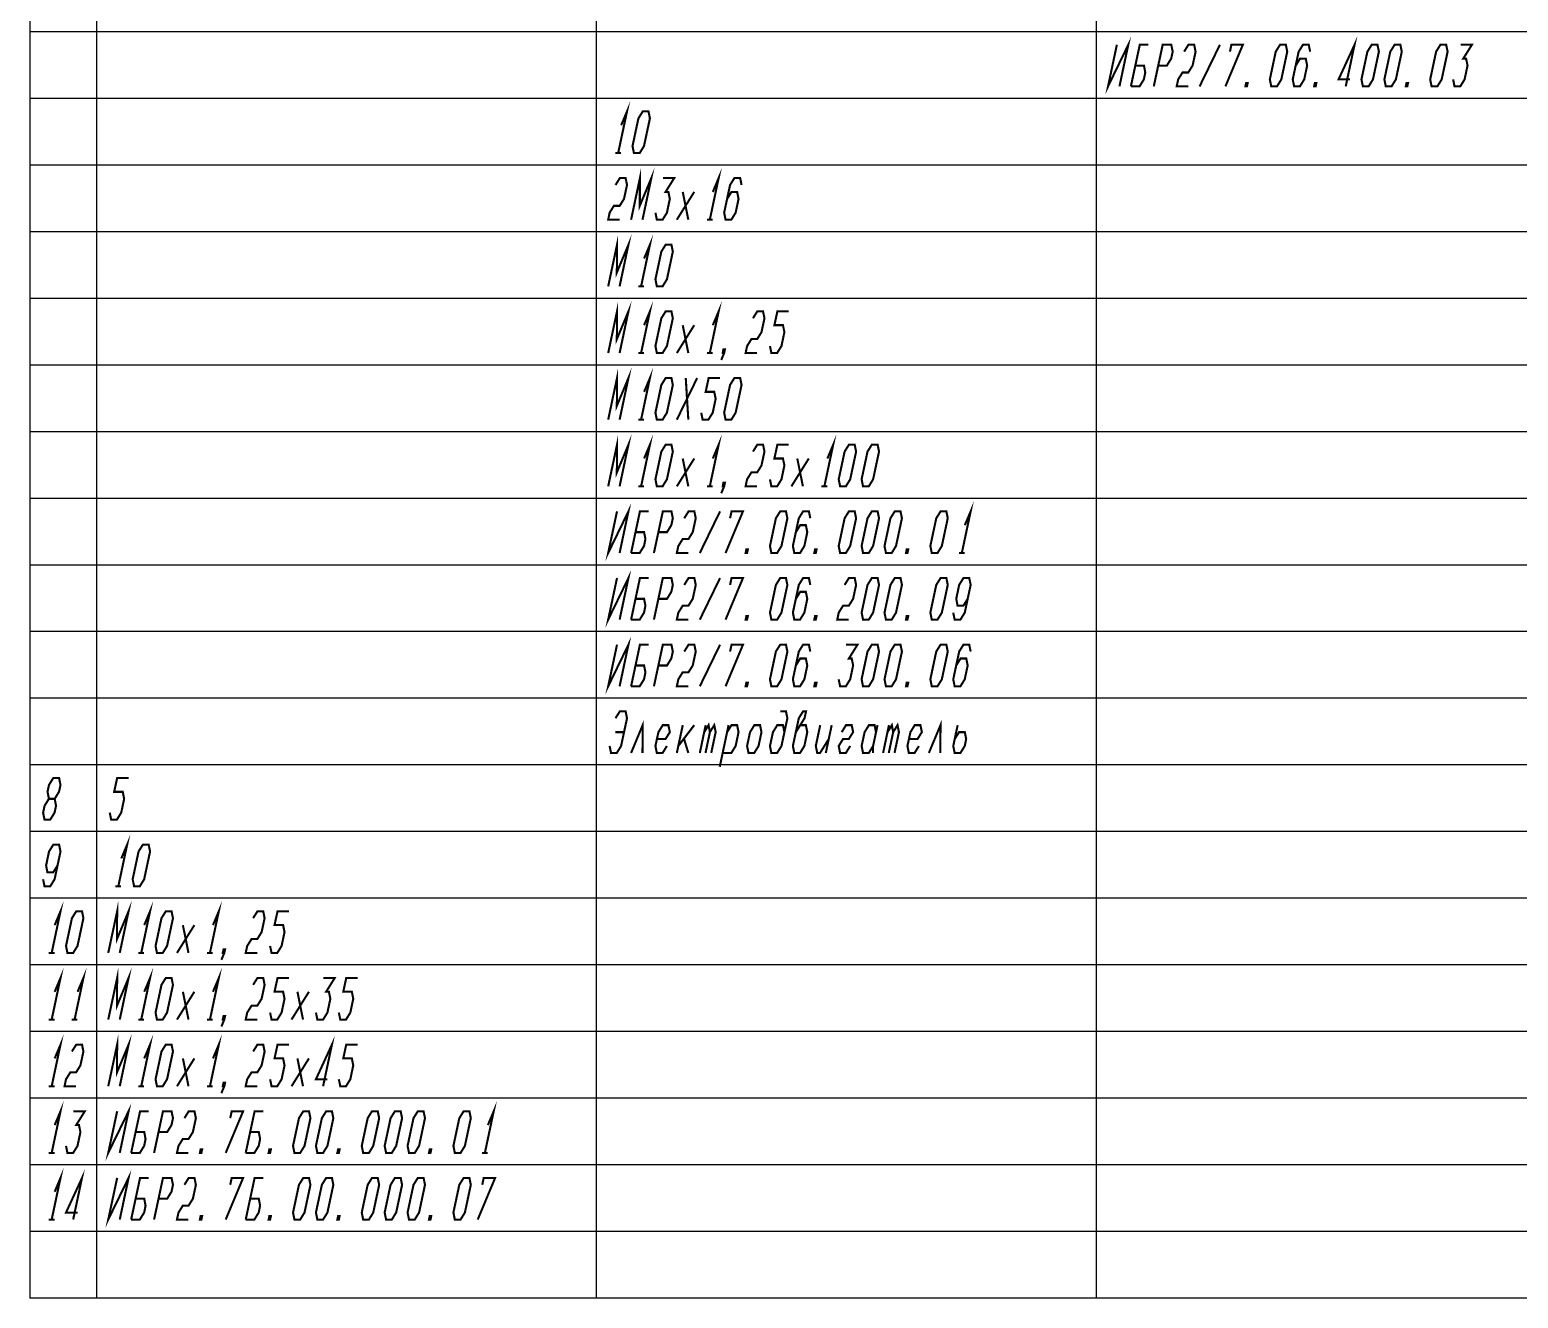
# Model space of a CAD drawing. Header units: millimetres. Extents: x -156 to 206, y -956 to 292.
# Drawn here: x -156 to 22.7, y -956 to -803.8 of the extents above; entities that cross this region are included whole.
import ezdxf

# ---------------------------------------------------------------- set-up
doc = ezdxf.new("R2010")
doc.units = ezdxf.units.MM
doc.header["$LTSCALE"] = 19.36
doc.layers.get('0').update_dxf_attribs({"linetype": 'CONTINUOUS'})

msp = doc.modelspace()

# ---------------------------------------------------------------- linework, layer by layer
at = {"color": 7, "linetype": 'CONTINUOUS'}
for p, q in [((-156, 292), (-156, -956)), ((-148, 292), (-148, -956)), ((-88, 292), (-88, -956)), ((-28, 268), (-28, -956)), ((205, -804), (-156, -804)), ((205, -812), (-156, -812)), ((205, -820), (-156, -820)), ((205, -828), (-156, -828)), ((205, -836), (-156, -836)), ((205, -844), (-156, -844)), ((205, -852), (-156, -852)), ((205, -860), (-156, -860)), ((205, -868), (-156, -868)), ((205, -876), (-156, -876)), ((205, -884), (-156, -884)), ((205, -892), (-156, -892)), ((205, -900), (-156, -900)), ((205, -908), (-156, -908)), ((205, -916), (-156, -916)), ((205, -924), (-156, -924)), ((205, -932), (-156, -932)), ((205, -940), (-156, -940)), ((205, -948), (-156, -948)), ((205, -956), (-156, -956))]:
    msp.add_line(p, q, dxfattribs=at)
at = {"color": 2, "linetype": 'CONTINUOUS', "const_width": 0.25}
for points in [[(-25.51, -805.56), (-26.57, -810.56), (-24.14, -805.56), (-25.2, -810.56)], [(-23.83, -810.56), (-22.76, -805.56), (-21.73, -805.56)], [(-21.08, -810.56), (-20.01, -805.56), (-18.98, -805.56), (-18.81, -806.39), (-18.99, -807.22), (-19.51, -808.06), (-20.54, -808.06)], [(-17.44, -806.39), (-16.92, -805.56), (-16.23, -805.56), (-16.06, -806.39), (-16.42, -808.06), (-16.94, -808.89), (-17.63, -808.89), (-18.15, -809.72), (-18.33, -810.56), (-16.95, -810.56)], [(-15.58, -810.56), (-13.14, -805.56)], [(-12.48, -810.56), (-10.39, -805.56), (-11.76, -805.56), (-11.94, -806.39)], [(-6.98, -810.56), (-7.15, -809.72), (-6.44, -806.39), (-5.92, -805.56), (-5.23, -805.56), (-5.06, -806.39), (-5.77, -809.72), (-6.29, -810.56), (-6.98, -810.56)], [(-2.31, -806.39), (-2.48, -805.56), (-3.17, -805.56), (-3.69, -806.39), (-4.4, -809.72), (-4.23, -810.56), (-3.54, -810.56), (-3.02, -809.72), (-2.67, -808.06), (-2.84, -807.22), (-3.52, -807.22), (-4.04, -808.06)], [(1.96, -810.56), (3.02, -805.56), (1.1, -809.72), (2.48, -809.72)], [(4.02, -810.56), (3.85, -809.72), (4.56, -806.39), (5.08, -805.56), (5.77, -805.56), (5.94, -806.39), (5.23, -809.72), (4.71, -810.56), (4.02, -810.56)], [(6.77, -810.56), (6.6, -809.72), (7.31, -806.39), (7.83, -805.56), (8.52, -805.56), (8.69, -806.39), (7.98, -809.72), (7.46, -810.56), (6.77, -810.56)], [(12.27, -810.56), (12.1, -809.72), (12.81, -806.39), (13.33, -805.56), (14.02, -805.56), (14.19, -806.39), (13.48, -809.72), (12.96, -810.56), (12.27, -810.56)], [(15.74, -805.56), (17.11, -805.56), (16.07, -807.22), (16.41, -807.22), (16.58, -808.06), (16.23, -809.72), (15.71, -810.56), (15.02, -810.56), (14.85, -809.72)], [(-23.83, -810.56), (-22.79, -810.56), (-22.27, -809.72), (-22.1, -808.89), (-22.26, -808.06), (-23.29, -808.06)], [(-9.9, -810.56), (-10.08, -810.56), (-9.99, -810.14), (-9.81, -810.14), (-9.9, -810.56)], [(-1.65, -810.56), (-1.83, -810.56), (-1.74, -810.14), (-1.56, -810.14), (-1.65, -810.56)], [(9.35, -810.56), (9.17, -810.56), (9.26, -810.14), (9.44, -810.14), (9.35, -810.56)], [(-85.01, -815.22), (-84.31, -813.56), (-85.37, -818.56)], [(-83.48, -818.56), (-83.65, -817.72), (-82.94, -814.39), (-82.42, -813.56), (-81.73, -813.56), (-81.56, -814.39), (-82.27, -817.72), (-82.79, -818.56), (-83.48, -818.56)], [(-85.72, -818.56), (-85.03, -818.56)], [(-85.69, -822.39), (-85.17, -821.56), (-84.48, -821.56), (-84.31, -822.39), (-84.67, -824.06), (-85.19, -824.89), (-85.88, -824.89), (-86.4, -825.72), (-86.57, -826.56), (-85.2, -826.56)], [(-83.82, -826.56), (-82.76, -821.56), (-82.78, -824.89), (-81.39, -821.56), (-82.45, -826.56)], [(-80.01, -821.56), (-78.64, -821.56), (-79.68, -823.22), (-79.34, -823.22), (-79.17, -824.06), (-79.52, -825.72), (-80.04, -826.56), (-80.73, -826.56), (-80.9, -825.72)], [(-74.01, -823.22), (-73.31, -821.56), (-74.37, -826.56)], [(-70.56, -822.39), (-70.73, -821.56), (-71.42, -821.56), (-71.94, -822.39), (-72.65, -825.72), (-72.48, -826.56), (-71.79, -826.56), (-71.27, -825.72), (-70.92, -824.06), (-71.09, -823.22), (-71.77, -823.22), (-72.29, -824.06)], [(-78.33, -826.56), (-76.24, -823.22)], [(-77.62, -823.22), (-76.95, -826.56)], [(-74.72, -826.56), (-74.03, -826.56)], [(-86.57, -834.56), (-85.51, -829.56), (-85.53, -832.89), (-84.14, -829.56), (-85.2, -834.56)], [(-82.26, -831.22), (-81.56, -829.56), (-82.62, -834.56)], [(-80.73, -834.56), (-80.9, -833.72), (-80.19, -830.39), (-79.67, -829.56), (-78.98, -829.56), (-78.81, -830.39), (-79.52, -833.72), (-80.04, -834.56), (-80.73, -834.56)], [(-82.97, -834.56), (-82.28, -834.56)], [(-86.57, -842.56), (-85.51, -837.56), (-85.53, -840.89), (-84.14, -837.56), (-85.2, -842.56)], [(-82.26, -839.22), (-81.56, -837.56), (-82.62, -842.56)], [(-80.73, -842.56), (-80.9, -841.72), (-80.19, -838.39), (-79.67, -837.56), (-78.98, -837.56), (-78.81, -838.39), (-79.52, -841.72), (-80.04, -842.56), (-80.73, -842.56)], [(-74.01, -839.22), (-73.31, -837.56), (-74.37, -842.56)], [(-69.19, -838.39), (-68.67, -837.56), (-67.98, -837.56), (-67.81, -838.39), (-68.17, -840.06), (-68.69, -840.89), (-69.38, -840.89), (-69.9, -841.72), (-70.07, -842.56), (-68.7, -842.56)], [(-67.15, -841.72), (-66.98, -842.56), (-66.29, -842.56), (-65.77, -841.72), (-65.42, -840.06), (-65.59, -839.22), (-66.62, -839.22), (-66.26, -837.56), (-64.89, -837.56)], [(-78.33, -842.56), (-76.24, -839.22)], [(-77.62, -839.22), (-76.95, -842.56)], [(-82.97, -842.56), (-82.28, -842.56)], [(-74.72, -842.56), (-74.03, -842.56)], [(-72.65, -842.56), (-72.82, -842.56), (-72.74, -842.14), (-72.56, -842.14), (-72.65, -842.56), (-73, -843.39)], [(-86.57, -850.56), (-85.51, -845.56), (-85.53, -848.89), (-84.14, -845.56), (-85.2, -850.56)], [(-82.26, -847.22), (-81.56, -845.56), (-82.62, -850.56)], [(-80.73, -850.56), (-80.9, -849.72), (-80.19, -846.39), (-79.67, -845.56), (-78.98, -845.56), (-78.81, -846.39), (-79.52, -849.72), (-80.04, -850.56), (-80.73, -850.56)], [(-78.33, -850.56), (-75.89, -845.56)], [(-77.26, -845.56), (-76.95, -850.56)], [(-75.4, -849.72), (-75.23, -850.56), (-74.54, -850.56), (-74.02, -849.72), (-73.67, -848.06), (-73.84, -847.22), (-74.87, -847.22), (-74.51, -845.56), (-73.14, -845.56)], [(-72.48, -850.56), (-72.65, -849.72), (-71.94, -846.39), (-71.42, -845.56), (-70.73, -845.56), (-70.56, -846.39), (-71.27, -849.72), (-71.79, -850.56), (-72.48, -850.56)], [(-82.97, -850.56), (-82.28, -850.56)], [(-86.57, -858.56), (-85.51, -853.56), (-85.53, -856.89), (-84.14, -853.56), (-85.2, -858.56)], [(-82.26, -855.22), (-81.56, -853.56), (-82.62, -858.56)], [(-80.73, -858.56), (-80.9, -857.72), (-80.19, -854.39), (-79.67, -853.56), (-78.98, -853.56), (-78.81, -854.39), (-79.52, -857.72), (-80.04, -858.56), (-80.73, -858.56)], [(-74.01, -855.22), (-73.31, -853.56), (-74.37, -858.56)], [(-69.19, -854.39), (-68.67, -853.56), (-67.98, -853.56), (-67.81, -854.39), (-68.17, -856.06), (-68.69, -856.89), (-69.38, -856.89), (-69.9, -857.72), (-70.07, -858.56), (-68.7, -858.56)], [(-67.15, -857.72), (-66.98, -858.56), (-66.29, -858.56), (-65.77, -857.72), (-65.42, -856.06), (-65.59, -855.22), (-66.62, -855.22), (-66.26, -853.56), (-64.89, -853.56)], [(-60.26, -855.22), (-59.56, -853.56), (-60.62, -858.56)], [(-58.73, -858.56), (-58.9, -857.72), (-58.19, -854.39), (-57.67, -853.56), (-56.98, -853.56), (-56.81, -854.39), (-57.52, -857.72), (-58.04, -858.56), (-58.73, -858.56)], [(-55.98, -858.56), (-56.15, -857.72), (-55.44, -854.39), (-54.92, -853.56), (-54.23, -853.56), (-54.06, -854.39), (-54.77, -857.72), (-55.29, -858.56), (-55.98, -858.56)], [(-78.33, -858.56), (-76.24, -855.22)], [(-77.62, -855.22), (-76.95, -858.56)], [(-64.58, -858.56), (-62.49, -855.22)], [(-63.87, -855.22), (-63.2, -858.56)], [(-82.97, -858.56), (-82.28, -858.56)], [(-74.72, -858.56), (-74.03, -858.56)], [(-72.65, -858.56), (-72.82, -858.56), (-72.74, -858.14), (-72.56, -858.14), (-72.65, -858.56), (-73, -859.39)], [(-60.97, -858.56), (-60.28, -858.56)], [(-85.51, -861.56), (-86.57, -866.56), (-84.14, -861.56), (-85.2, -866.56)], [(-43.76, -863.22), (-43.06, -861.56), (-44.12, -866.56)], [(-83.82, -866.56), (-82.76, -861.56), (-81.73, -861.56)], [(-81.08, -866.56), (-80.01, -861.56), (-78.98, -861.56), (-78.81, -862.39), (-78.99, -863.22), (-79.51, -864.06), (-80.54, -864.06)], [(-77.44, -862.39), (-76.92, -861.56), (-76.23, -861.56), (-76.06, -862.39), (-76.42, -864.06), (-76.94, -864.89), (-77.63, -864.89), (-78.15, -865.72), (-78.33, -866.56), (-76.95, -866.56)], [(-75.57, -866.56), (-73.14, -861.56)], [(-72.48, -866.56), (-70.39, -861.56), (-71.76, -861.56), (-71.94, -862.39)], [(-66.98, -866.56), (-67.15, -865.72), (-66.44, -862.39), (-65.92, -861.56), (-65.23, -861.56), (-65.06, -862.39), (-65.77, -865.72), (-66.29, -866.56), (-66.98, -866.56)], [(-62.31, -862.39), (-62.48, -861.56), (-63.17, -861.56), (-63.69, -862.39), (-64.4, -865.72), (-64.23, -866.56), (-63.54, -866.56), (-63.02, -865.72), (-62.67, -864.06), (-62.84, -863.22), (-63.52, -863.22), (-64.04, -864.06)], [(-58.73, -866.56), (-58.9, -865.72), (-58.19, -862.39), (-57.67, -861.56), (-56.98, -861.56), (-56.81, -862.39), (-57.52, -865.72), (-58.04, -866.56), (-58.73, -866.56)], [(-55.98, -866.56), (-56.15, -865.72), (-55.44, -862.39), (-54.92, -861.56), (-54.23, -861.56), (-54.06, -862.39), (-54.77, -865.72), (-55.29, -866.56), (-55.98, -866.56)], [(-53.23, -866.56), (-53.4, -865.72), (-52.69, -862.39), (-52.17, -861.56), (-51.48, -861.56), (-51.31, -862.39), (-52.02, -865.72), (-52.54, -866.56), (-53.23, -866.56)], [(-47.73, -866.56), (-47.9, -865.72), (-47.19, -862.39), (-46.67, -861.56), (-45.98, -861.56), (-45.81, -862.39), (-46.52, -865.72), (-47.04, -866.56), (-47.73, -866.56)], [(-83.82, -866.56), (-82.79, -866.56), (-82.27, -865.72), (-82.1, -864.89), (-82.26, -864.06), (-83.29, -864.06)], [(-69.9, -866.56), (-70.07, -866.56), (-69.99, -866.14), (-69.81, -866.14), (-69.9, -866.56)], [(-61.65, -866.56), (-61.83, -866.56), (-61.74, -866.14), (-61.56, -866.14), (-61.65, -866.56)], [(-50.65, -866.56), (-50.82, -866.56), (-50.74, -866.14), (-50.56, -866.14), (-50.65, -866.56)], [(-44.47, -866.56), (-43.78, -866.56)], [(-85.51, -869.56), (-86.57, -874.56), (-84.14, -869.56), (-85.2, -874.56)], [(-83.82, -874.56), (-82.76, -869.56), (-81.73, -869.56)], [(-81.08, -874.56), (-80.01, -869.56), (-78.98, -869.56), (-78.81, -870.39), (-78.99, -871.22), (-79.51, -872.06), (-80.54, -872.06)], [(-77.44, -870.39), (-76.92, -869.56), (-76.23, -869.56), (-76.06, -870.39), (-76.42, -872.06), (-76.94, -872.89), (-77.63, -872.89), (-78.15, -873.72), (-78.33, -874.56), (-76.95, -874.56)], [(-75.57, -874.56), (-73.14, -869.56)], [(-72.48, -874.56), (-70.39, -869.56), (-71.76, -869.56), (-71.94, -870.39)], [(-66.98, -874.56), (-67.15, -873.72), (-66.44, -870.39), (-65.92, -869.56), (-65.23, -869.56), (-65.06, -870.39), (-65.77, -873.72), (-66.29, -874.56), (-66.98, -874.56)], [(-62.31, -870.39), (-62.48, -869.56), (-63.17, -869.56), (-63.69, -870.39), (-64.4, -873.72), (-64.23, -874.56), (-63.54, -874.56), (-63.02, -873.72), (-62.67, -872.06), (-62.84, -871.22), (-63.52, -871.22), (-64.04, -872.06)], [(-58.19, -870.39), (-57.67, -869.56), (-56.98, -869.56), (-56.81, -870.39), (-57.17, -872.06), (-57.69, -872.89), (-58.38, -872.89), (-58.9, -873.72), (-59.07, -874.56), (-57.7, -874.56)], [(-55.98, -874.56), (-56.15, -873.72), (-55.44, -870.39), (-54.92, -869.56), (-54.23, -869.56), (-54.06, -870.39), (-54.77, -873.72), (-55.29, -874.56), (-55.98, -874.56)], [(-53.23, -874.56), (-53.4, -873.72), (-52.69, -870.39), (-52.17, -869.56), (-51.48, -869.56), (-51.31, -870.39), (-52.02, -873.72), (-52.54, -874.56), (-53.23, -874.56)], [(-47.73, -874.56), (-47.9, -873.72), (-47.19, -870.39), (-46.67, -869.56), (-45.98, -869.56), (-45.81, -870.39), (-46.52, -873.72), (-47.04, -874.56), (-47.73, -874.56)], [(-45.15, -873.72), (-44.98, -874.56), (-44.29, -874.56), (-43.77, -873.72), (-43.06, -870.39), (-43.23, -869.56), (-43.92, -869.56), (-44.44, -870.39), (-44.79, -872.06), (-44.63, -872.89), (-43.94, -872.89), (-43.42, -872.06)], [(-83.82, -874.56), (-82.79, -874.56), (-82.27, -873.72), (-82.1, -872.89), (-82.26, -872.06), (-83.29, -872.06)], [(-69.9, -874.56), (-70.07, -874.56), (-69.99, -874.14), (-69.81, -874.14), (-69.9, -874.56)], [(-61.65, -874.56), (-61.83, -874.56), (-61.74, -874.14), (-61.56, -874.14), (-61.65, -874.56)], [(-50.65, -874.56), (-50.82, -874.56), (-50.74, -874.14), (-50.56, -874.14), (-50.65, -874.56)], [(-85.51, -877.56), (-86.57, -882.56), (-84.14, -877.56), (-85.2, -882.56)], [(-83.82, -882.56), (-82.76, -877.56), (-81.73, -877.56)], [(-81.08, -882.56), (-80.01, -877.56), (-78.98, -877.56), (-78.81, -878.39), (-78.99, -879.22), (-79.51, -880.06), (-80.54, -880.06)], [(-77.44, -878.39), (-76.92, -877.56), (-76.23, -877.56), (-76.06, -878.39), (-76.42, -880.06), (-76.94, -880.89), (-77.63, -880.89), (-78.15, -881.72), (-78.33, -882.56), (-76.95, -882.56)], [(-75.57, -882.56), (-73.14, -877.56)], [(-72.48, -882.56), (-70.39, -877.56), (-71.76, -877.56), (-71.94, -878.39)], [(-66.98, -882.56), (-67.15, -881.72), (-66.44, -878.39), (-65.92, -877.56), (-65.23, -877.56), (-65.06, -878.39), (-65.77, -881.72), (-66.29, -882.56), (-66.98, -882.56)], [(-62.31, -878.39), (-62.48, -877.56), (-63.17, -877.56), (-63.69, -878.39), (-64.4, -881.72), (-64.23, -882.56), (-63.54, -882.56), (-63.02, -881.72), (-62.67, -880.06), (-62.84, -879.22), (-63.52, -879.22), (-64.04, -880.06)], [(-58.01, -877.56), (-56.64, -877.56), (-57.68, -879.22), (-57.34, -879.22), (-57.17, -880.06), (-57.52, -881.72), (-58.04, -882.56), (-58.73, -882.56), (-58.9, -881.72)], [(-55.98, -882.56), (-56.15, -881.72), (-55.44, -878.39), (-54.92, -877.56), (-54.23, -877.56), (-54.06, -878.39), (-54.77, -881.72), (-55.29, -882.56), (-55.98, -882.56)], [(-53.23, -882.56), (-53.4, -881.72), (-52.69, -878.39), (-52.17, -877.56), (-51.48, -877.56), (-51.31, -878.39), (-52.02, -881.72), (-52.54, -882.56), (-53.23, -882.56)], [(-47.73, -882.56), (-47.9, -881.72), (-47.19, -878.39), (-46.67, -877.56), (-45.98, -877.56), (-45.81, -878.39), (-46.52, -881.72), (-47.04, -882.56), (-47.73, -882.56)], [(-43.06, -878.39), (-43.23, -877.56), (-43.92, -877.56), (-44.44, -878.39), (-45.15, -881.72), (-44.98, -882.56), (-44.29, -882.56), (-43.77, -881.72), (-43.42, -880.06), (-43.59, -879.22), (-44.27, -879.22), (-44.79, -880.06)], [(-83.82, -882.56), (-82.79, -882.56), (-82.27, -881.72), (-82.1, -880.89), (-82.26, -880.06), (-83.29, -880.06)], [(-69.9, -882.56), (-70.07, -882.56), (-69.99, -882.14), (-69.81, -882.14), (-69.9, -882.56)], [(-61.65, -882.56), (-61.83, -882.56), (-61.74, -882.14), (-61.56, -882.14), (-61.65, -882.56)], [(-50.65, -882.56), (-50.82, -882.56), (-50.74, -882.14), (-50.56, -882.14), (-50.65, -882.56)], [(-86.4, -889.72), (-86.23, -890.56), (-85.54, -890.56), (-85.02, -889.72), (-84.31, -886.39), (-84.48, -885.56), (-85.17, -885.56), (-85.69, -886.39)], [(-65.42, -888.06), (-65.59, -887.22), (-66.27, -887.22), (-66.79, -888.06), (-67.15, -889.72), (-66.98, -890.56), (-66.29, -890.56), (-65.77, -889.72), (-65.06, -886.39), (-65.23, -885.56), (-65.92, -885.56)], [(-64.04, -888.06), (-63, -886.39), (-62.82, -885.56), (-63.17, -885.56), (-63.69, -886.39), (-64.4, -889.72), (-64.23, -890.56), (-63.54, -890.56), (-63.02, -889.72), (-62.67, -888.06), (-62.84, -887.22), (-63.52, -887.22)], [(-85.7, -888.06), (-84.67, -888.06)], [(-83.82, -890.56), (-82.43, -887.22), (-82.45, -890.56)], [(-80.72, -888.89), (-79.69, -888.89), (-79.17, -888.06), (-79.34, -887.22), (-80.02, -887.22), (-80.54, -888.06), (-80.9, -889.72), (-80.73, -890.56), (-80.04, -890.56), (-79.52, -889.72)], [(-77.62, -887.22), (-78.33, -890.56)], [(-78.15, -889.72), (-76.24, -887.22)], [(-75.57, -890.56), (-74.87, -887.22)], [(-75.04, -888.06), (-74.52, -887.22), (-74.36, -888.06), (-74.89, -890.56)], [(-74.36, -888.06), (-73.84, -887.22), (-73.67, -888.06), (-74.2, -890.56)], [(-73.18, -892.22), (-72.12, -887.22)], [(-72.82, -890.56), (-71.79, -890.56), (-71.27, -889.72), (-70.92, -888.06), (-71.09, -887.22), (-71.77, -887.22), (-72.29, -888.06)], [(-69.9, -889.72), (-69.73, -890.56), (-69.04, -890.56), (-68.52, -889.72), (-68.17, -888.06), (-68.34, -887.22), (-69.02, -887.22), (-69.54, -888.06), (-69.9, -889.72)], [(-61.12, -887.22), (-61.65, -889.72), (-61.48, -890.56), (-61.14, -890.56), (-60.1, -888.89)], [(-59.74, -887.22), (-60.45, -890.56)], [(-58.54, -888.06), (-58.02, -887.22), (-57.34, -887.22), (-57.17, -888.06), (-57.69, -888.89), (-58.38, -888.89), (-58.9, -889.72), (-58.73, -890.56), (-58.04, -890.56), (-57.52, -889.72)], [(-54.42, -888.06), (-54.59, -887.22), (-55.27, -887.22), (-55.79, -888.06), (-56.15, -889.72), (-55.98, -890.56), (-55.29, -890.56), (-54.77, -889.72)], [(-54.24, -887.22), (-54.77, -889.72), (-54.78, -890.56)], [(-53.57, -890.56), (-52.87, -887.22)], [(-53.04, -888.06), (-52.52, -887.22), (-52.36, -888.06), (-52.89, -890.56)], [(-52.36, -888.06), (-51.84, -887.22), (-51.67, -888.06), (-52.2, -890.56)], [(-50.47, -888.89), (-49.44, -888.89), (-48.92, -888.06), (-49.09, -887.22), (-49.77, -887.22), (-50.29, -888.06), (-50.65, -889.72), (-50.48, -890.56), (-49.79, -890.56), (-49.27, -889.72)], [(-48.08, -890.56), (-46.68, -887.22), (-46.7, -890.56)], [(-44.62, -887.22), (-45.15, -889.72), (-44.98, -890.56), (-44.29, -890.56), (-43.77, -889.72), (-43.6, -888.89), (-43.76, -888.06), (-44.45, -888.06), (-44.97, -888.89)], [(-77.46, -888.89), (-76.95, -890.56)], [(-153.01, -896.06), (-152.49, -895.22), (-152.31, -894.39), (-152.48, -893.56), (-153.17, -893.56), (-153.69, -894.39), (-153.87, -895.22), (-153.7, -896.06)], [(-146.4, -897.72), (-146.23, -898.56), (-145.54, -898.56), (-145.02, -897.72), (-144.67, -896.06), (-144.84, -895.22), (-145.87, -895.22), (-145.51, -893.56), (-144.14, -893.56)], [(-154.23, -898.56), (-153.54, -898.56), (-153.02, -897.72), (-152.85, -896.89), (-153.01, -896.06), (-153.7, -896.06), (-154.22, -896.89), (-154.4, -897.72), (-154.23, -898.56)], [(-145.01, -903.22), (-144.31, -901.56), (-145.37, -906.56)], [(-154.4, -905.72), (-154.23, -906.56), (-153.54, -906.56), (-153.02, -905.72), (-152.31, -902.39), (-152.48, -901.56), (-153.17, -901.56), (-153.69, -902.39), (-154.04, -904.06), (-153.88, -904.89), (-153.19, -904.89), (-152.67, -904.06)], [(-143.48, -906.56), (-143.65, -905.72), (-142.94, -902.39), (-142.42, -901.56), (-141.73, -901.56), (-141.56, -902.39), (-142.27, -905.72), (-142.79, -906.56), (-143.48, -906.56)], [(-145.72, -906.56), (-145.03, -906.56)], [(-153.01, -911.22), (-152.31, -909.56), (-153.37, -914.56)], [(-146.58, -914.56), (-145.51, -909.56), (-145.53, -912.89), (-144.14, -909.56), (-145.2, -914.56)], [(-142.26, -911.22), (-141.56, -909.56), (-142.62, -914.56)], [(-134.01, -911.22), (-133.31, -909.56), (-134.37, -914.56)], [(-151.48, -914.56), (-151.65, -913.72), (-150.94, -910.39), (-150.42, -909.56), (-149.73, -909.56), (-149.56, -910.39), (-150.27, -913.72), (-150.79, -914.56), (-151.48, -914.56)], [(-140.73, -914.56), (-140.9, -913.72), (-140.19, -910.39), (-139.67, -909.56), (-138.98, -909.56), (-138.81, -910.39), (-139.52, -913.72), (-140.04, -914.56), (-140.73, -914.56)], [(-138.33, -914.56), (-136.24, -911.22)], [(-137.62, -911.22), (-136.95, -914.56)], [(-129.19, -910.39), (-128.67, -909.56), (-127.98, -909.56), (-127.81, -910.39), (-128.17, -912.06), (-128.69, -912.89), (-129.38, -912.89), (-129.9, -913.72), (-130.08, -914.56), (-128.7, -914.56)], [(-127.15, -913.72), (-126.98, -914.56), (-126.29, -914.56), (-125.77, -913.72), (-125.42, -912.06), (-125.59, -911.22), (-126.62, -911.22), (-126.26, -909.56), (-124.89, -909.56)], [(-153.72, -914.56), (-153.03, -914.56)], [(-142.97, -914.56), (-142.28, -914.56)], [(-134.72, -914.56), (-134.03, -914.56)], [(-132.65, -914.56), (-132.83, -914.56), (-132.74, -914.14), (-132.56, -914.14), (-132.65, -914.56), (-133, -915.39)], [(-153.01, -919.22), (-152.31, -917.56), (-153.37, -922.56)], [(-150.26, -919.22), (-149.56, -917.56), (-150.62, -922.56)], [(-146.58, -922.56), (-145.51, -917.56), (-145.53, -920.89), (-144.14, -917.56), (-145.2, -922.56)], [(-142.26, -919.22), (-141.56, -917.56), (-142.62, -922.56)], [(-134.01, -919.22), (-133.31, -917.56), (-134.37, -922.56)], [(-140.73, -922.56), (-140.9, -921.72), (-140.19, -918.39), (-139.67, -917.56), (-138.98, -917.56), (-138.81, -918.39), (-139.52, -921.72), (-140.04, -922.56), (-140.73, -922.56)], [(-129.19, -918.39), (-128.67, -917.56), (-127.98, -917.56), (-127.81, -918.39), (-128.17, -920.06), (-128.69, -920.89), (-129.38, -920.89), (-129.9, -921.72), (-130.08, -922.56), (-128.7, -922.56)], [(-127.15, -921.72), (-126.98, -922.56), (-126.29, -922.56), (-125.77, -921.72), (-125.42, -920.06), (-125.59, -919.22), (-126.62, -919.22), (-126.26, -917.56), (-124.89, -917.56)], [(-120.76, -917.56), (-119.39, -917.56), (-120.43, -919.22), (-120.09, -919.22), (-119.92, -920.06), (-120.27, -921.72), (-120.79, -922.56), (-121.48, -922.56), (-121.65, -921.72)], [(-118.9, -921.72), (-118.73, -922.56), (-118.04, -922.56), (-117.52, -921.72), (-117.17, -920.06), (-117.34, -919.22), (-118.37, -919.22), (-118.01, -917.56), (-116.64, -917.56)], [(-138.33, -922.56), (-136.24, -919.22)], [(-137.62, -919.22), (-136.95, -922.56)], [(-124.58, -922.56), (-122.49, -919.22)], [(-123.87, -919.22), (-123.2, -922.56)], [(-153.72, -922.56), (-153.03, -922.56)], [(-150.97, -922.56), (-150.28, -922.56)], [(-142.97, -922.56), (-142.28, -922.56)], [(-134.72, -922.56), (-134.03, -922.56)], [(-132.65, -922.56), (-132.83, -922.56), (-132.74, -922.14), (-132.56, -922.14), (-132.65, -922.56), (-133, -923.39)], [(-153.01, -927.22), (-152.31, -925.56), (-153.37, -930.56)], [(-150.94, -926.39), (-150.42, -925.56), (-149.73, -925.56), (-149.56, -926.39), (-149.92, -928.06), (-150.44, -928.89), (-151.13, -928.89), (-151.65, -929.72), (-151.82, -930.56), (-150.45, -930.56)], [(-146.58, -930.56), (-145.51, -925.56), (-145.53, -928.89), (-144.14, -925.56), (-145.2, -930.56)], [(-142.26, -927.22), (-141.56, -925.56), (-142.62, -930.56)], [(-140.73, -930.56), (-140.9, -929.72), (-140.19, -926.39), (-139.67, -925.56), (-138.98, -925.56), (-138.81, -926.39), (-139.52, -929.72), (-140.04, -930.56), (-140.73, -930.56)], [(-134.01, -927.22), (-133.31, -925.56), (-134.37, -930.56)], [(-129.19, -926.39), (-128.67, -925.56), (-127.98, -925.56), (-127.81, -926.39), (-128.17, -928.06), (-128.69, -928.89), (-129.38, -928.89), (-129.9, -929.72), (-130.08, -930.56), (-128.7, -930.56)], [(-127.15, -929.72), (-126.98, -930.56), (-126.29, -930.56), (-125.77, -929.72), (-125.42, -928.06), (-125.59, -927.22), (-126.62, -927.22), (-126.26, -925.56), (-124.89, -925.56)], [(-120.79, -930.56), (-119.73, -925.56), (-121.65, -929.72), (-120.27, -929.72)], [(-118.9, -929.72), (-118.73, -930.56), (-118.04, -930.56), (-117.52, -929.72), (-117.17, -928.06), (-117.34, -927.22), (-118.37, -927.22), (-118.01, -925.56), (-116.64, -925.56)], [(-138.33, -930.56), (-136.24, -927.22)], [(-137.62, -927.22), (-136.95, -930.56)], [(-124.58, -930.56), (-122.49, -927.22)], [(-123.87, -927.22), (-123.2, -930.56)], [(-153.72, -930.56), (-153.03, -930.56)], [(-142.97, -930.56), (-142.28, -930.56)], [(-134.72, -930.56), (-134.03, -930.56)], [(-132.65, -930.56), (-132.83, -930.56), (-132.74, -930.14), (-132.56, -930.14), (-132.65, -930.56), (-133, -931.39)], [(-153.01, -935.22), (-152.31, -933.56), (-153.37, -938.56)], [(-145.51, -933.56), (-146.58, -938.56), (-144.14, -933.56), (-145.2, -938.56)], [(-101.01, -935.22), (-100.31, -933.56), (-101.37, -938.56)], [(-150.76, -933.56), (-149.39, -933.56), (-150.43, -935.22), (-150.09, -935.22), (-149.92, -936.06), (-150.27, -937.72), (-150.79, -938.56), (-151.48, -938.56), (-151.65, -937.72)], [(-143.83, -938.56), (-142.76, -933.56), (-141.73, -933.56)], [(-141.08, -938.56), (-140.01, -933.56), (-138.98, -933.56), (-138.81, -934.39), (-138.99, -935.22), (-139.51, -936.06), (-140.54, -936.06)], [(-137.44, -934.39), (-136.92, -933.56), (-136.23, -933.56), (-136.06, -934.39), (-136.42, -936.06), (-136.94, -936.89), (-137.63, -936.89), (-138.15, -937.72), (-138.33, -938.56), (-136.95, -938.56)], [(-132.48, -938.56), (-130.39, -933.56), (-131.76, -933.56), (-131.94, -934.39)], [(-130.08, -938.56), (-129.01, -933.56), (-127.98, -933.56)], [(-124.23, -938.56), (-124.4, -937.72), (-123.69, -934.39), (-123.17, -933.56), (-122.48, -933.56), (-122.31, -934.39), (-123.02, -937.72), (-123.54, -938.56), (-124.23, -938.56)], [(-121.48, -938.56), (-121.65, -937.72), (-120.94, -934.39), (-120.42, -933.56), (-119.73, -933.56), (-119.56, -934.39), (-120.27, -937.72), (-120.79, -938.56), (-121.48, -938.56)], [(-115.98, -938.56), (-116.15, -937.72), (-115.44, -934.39), (-114.92, -933.56), (-114.23, -933.56), (-114.06, -934.39), (-114.77, -937.72), (-115.29, -938.56), (-115.98, -938.56)], [(-113.23, -938.56), (-113.4, -937.72), (-112.69, -934.39), (-112.17, -933.56), (-111.48, -933.56), (-111.31, -934.39), (-112.02, -937.72), (-112.54, -938.56), (-113.23, -938.56)], [(-110.48, -938.56), (-110.65, -937.72), (-109.94, -934.39), (-109.42, -933.56), (-108.73, -933.56), (-108.56, -934.39), (-109.27, -937.72), (-109.79, -938.56), (-110.48, -938.56)], [(-104.98, -938.56), (-105.15, -937.72), (-104.44, -934.39), (-103.92, -933.56), (-103.23, -933.56), (-103.06, -934.39), (-103.77, -937.72), (-104.29, -938.56), (-104.98, -938.56)], [(-143.83, -938.56), (-142.79, -938.56), (-142.27, -937.72), (-142.1, -936.89), (-142.26, -936.06), (-143.29, -936.06)], [(-130.08, -938.56), (-129.04, -938.56), (-128.52, -937.72), (-128.35, -936.89), (-128.51, -936.06), (-129.54, -936.06)], [(-153.72, -938.56), (-153.03, -938.56)], [(-135.4, -938.56), (-135.58, -938.56), (-135.49, -938.14), (-135.31, -938.14), (-135.4, -938.56)], [(-127.15, -938.56), (-127.33, -938.56), (-127.24, -938.14), (-127.06, -938.14), (-127.15, -938.56)], [(-118.9, -938.56), (-119.08, -938.56), (-118.99, -938.14), (-118.81, -938.14), (-118.9, -938.56)], [(-107.9, -938.56), (-108.08, -938.56), (-107.99, -938.14), (-107.81, -938.14), (-107.9, -938.56)], [(-101.72, -938.56), (-101.03, -938.56)], [(-153.01, -943.22), (-152.31, -941.56), (-153.37, -946.56)], [(-150.79, -946.56), (-149.73, -941.56), (-151.65, -945.72), (-150.27, -945.72)], [(-145.51, -941.56), (-146.58, -946.56), (-144.14, -941.56), (-145.2, -946.56)], [(-143.83, -946.56), (-142.76, -941.56), (-141.73, -941.56)], [(-141.08, -946.56), (-140.01, -941.56), (-138.98, -941.56), (-138.81, -942.39), (-138.99, -943.22), (-139.51, -944.06), (-140.54, -944.06)], [(-137.44, -942.39), (-136.92, -941.56), (-136.23, -941.56), (-136.06, -942.39), (-136.42, -944.06), (-136.94, -944.89), (-137.63, -944.89), (-138.15, -945.72), (-138.33, -946.56), (-136.95, -946.56)], [(-132.48, -946.56), (-130.39, -941.56), (-131.76, -941.56), (-131.94, -942.39)], [(-130.08, -946.56), (-129.01, -941.56), (-127.98, -941.56)], [(-124.23, -946.56), (-124.4, -945.72), (-123.69, -942.39), (-123.17, -941.56), (-122.48, -941.56), (-122.31, -942.39), (-123.02, -945.72), (-123.54, -946.56), (-124.23, -946.56)], [(-121.48, -946.56), (-121.65, -945.72), (-120.94, -942.39), (-120.42, -941.56), (-119.73, -941.56), (-119.56, -942.39), (-120.27, -945.72), (-120.79, -946.56), (-121.48, -946.56)], [(-115.98, -946.56), (-116.15, -945.72), (-115.44, -942.39), (-114.92, -941.56), (-114.23, -941.56), (-114.06, -942.39), (-114.77, -945.72), (-115.29, -946.56), (-115.98, -946.56)], [(-113.23, -946.56), (-113.4, -945.72), (-112.69, -942.39), (-112.17, -941.56), (-111.48, -941.56), (-111.31, -942.39), (-112.02, -945.72), (-112.54, -946.56), (-113.23, -946.56)], [(-110.48, -946.56), (-110.65, -945.72), (-109.94, -942.39), (-109.42, -941.56), (-108.73, -941.56), (-108.56, -942.39), (-109.27, -945.72), (-109.79, -946.56), (-110.48, -946.56)], [(-104.98, -946.56), (-105.15, -945.72), (-104.44, -942.39), (-103.92, -941.56), (-103.23, -941.56), (-103.06, -942.39), (-103.77, -945.72), (-104.29, -946.56), (-104.98, -946.56)], [(-102.23, -946.56), (-100.14, -941.56), (-101.51, -941.56), (-101.69, -942.39)], [(-143.83, -946.56), (-142.79, -946.56), (-142.27, -945.72), (-142.1, -944.89), (-142.26, -944.06), (-143.29, -944.06)], [(-130.08, -946.56), (-129.04, -946.56), (-128.52, -945.72), (-128.35, -944.89), (-128.51, -944.06), (-129.54, -944.06)], [(-153.72, -946.56), (-153.03, -946.56)], [(-135.4, -946.56), (-135.58, -946.56), (-135.49, -946.14), (-135.31, -946.14), (-135.4, -946.56)], [(-127.15, -946.56), (-127.33, -946.56), (-127.24, -946.14), (-127.06, -946.14), (-127.15, -946.56)], [(-118.9, -946.56), (-119.08, -946.56), (-118.99, -946.14), (-118.81, -946.14), (-118.9, -946.56)], [(-107.9, -946.56), (-108.08, -946.56), (-107.99, -946.14), (-107.81, -946.14), (-107.9, -946.56)]]:
    msp.add_lwpolyline(points, dxfattribs=at)

doc.saveas('drawing.dxf')
